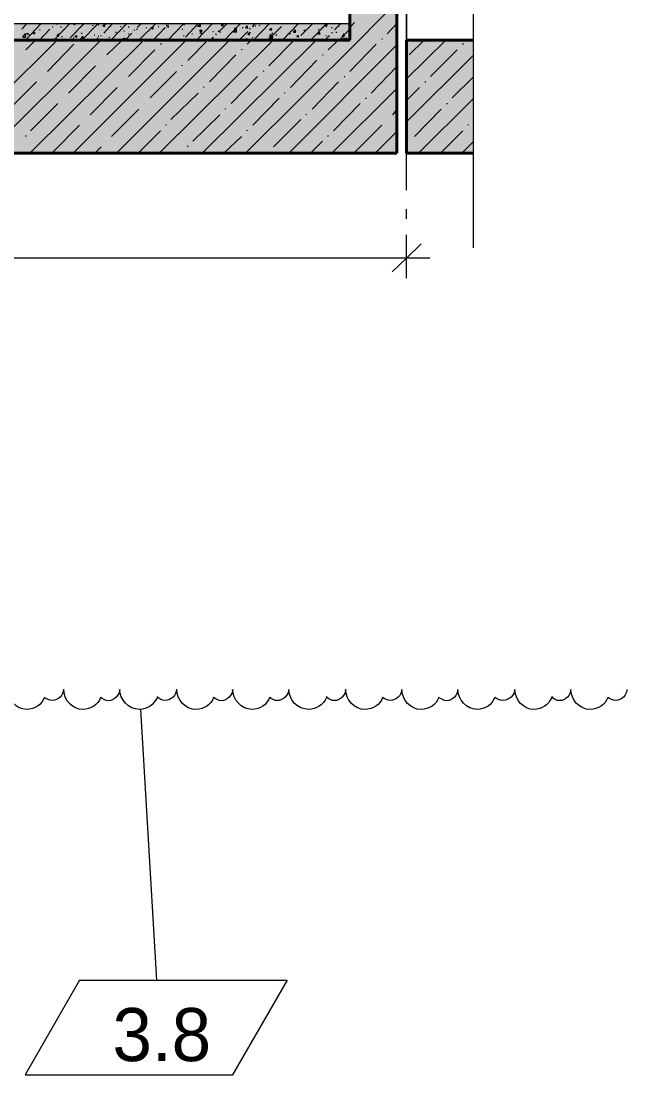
# Model space of a CAD drawing. Header units: millimetres. Extents: x -401725 to 250493, y 305116 to 802890.
# Drawn here: x -375106.43 to -375105.17, y 508963.324 to 508965.515 of the extents above; entities that cross this region are included whole.
import ezdxf

# ---------------------------------------------------------------- set-up
doc = ezdxf.new("R2010")
doc.units = ezdxf.units.MM
doc.layers.add('PDF _Геометрия', color=7, linetype='Continuous', true_color=0x1d1d1d)
doc.layers.add('PDF _Сплошная заливка', color=7, linetype='Continuous', true_color=0xffffff)
doc.layers.add('PDF _Текст', color=7, linetype='Continuous')

msp = doc.modelspace()

# ---------------------------------------------------------------- hatches: boundary and pattern name
at = {"layer": 'PDF _Сплошная заливка', "transparency": 33554559}
h = msp.add_hatch(color=256, dxfattribs=at)
h.paths.add_polyline_path([(-375105.6493, 508965.2415), (-375105.6493, 508965.4755), (-375109.4664, 508965.4755), (-375109.4664, 508965.2415)])
h.paths.add_polyline_path([(-375105.491, 508965.2415), (-375105.491, 508965.4755), (-375105.6293, 508965.4755), (-375105.6293, 508965.2415)])

# ---------------------------------------------------------------- linework, layer by layer
at = {"layer": 'PDF _Геометрия', "color": 7, "lineweight": 9}
for points in [[(-375105.6281, 508968.4771), (-375105.6281, 508968.5456), (-375105.6281, 508965.4755)], [(-375105.4898, 508966.9338), (-375105.4898, 508965.0439)], [(-375105.6281, 508965.4605), (-375105.6281, 508965.6572)], [(-375108.9346, 508965.5103), (-375105.7463, 508965.5103), (-375105.7463, 508965.5154)], [(-375105.7463, 508965.4754), (-375105.7463, 508965.5103)], [(-375108.9347, 508965.4754), (-375105.7463, 508965.4754)], [(-375105.4898, 508965.4755), (-375105.6282, 508965.4755)], [(-375105.6281, 508965.3987), (-375105.6281, 508965.4205)], [(-375105.6281, 508965.1638), (-375105.6281, 508965.3605)], [(-375105.6281, 508965.1038), (-375105.6281, 508965.1239)], [(-375105.6281, 508964.9805), (-375105.6281, 508965.0222), (-375105.6281, 508965.0705)], [(-375105.5797, 508965.0221), (-375107.6547, 508965.0221)], [(-375106.1813, 508964.0837), (-375106.1481, 508963.5204)], [(-375106.3081, 508963.5205), (-375106.4214, 508963.3238)], [(-375106.308, 508963.5204), (-375105.8764, 508963.5204)], [(-375105.8764, 508963.5204), (-375105.9898, 508963.3238)], [(-375106.4214, 508963.3237), (-375105.9897, 508963.3237)], [(-375106.3596, 508963.3237), (-375105.9897, 508963.3237)]]:
    msp.add_lwpolyline(points, dxfattribs=at)
at = {"layer": 'PDF _Геометрия', "color": 7, "lineweight": 40}
for points in [[(-375105.7463, 508966.7086), (-375105.7463, 508965.4755)], [(-375105.6482, 508965.4756), (-375105.6482, 508966.7089)], [(-375105.7463, 508965.4754), (-375108.9346, 508965.4754)], [(-375105.6482, 508965.2406), (-375105.6482, 508965.4756)], [(-375105.4898, 508965.4755), (-375105.6282, 508965.4755)], [(-375105.6281, 508965.4754), (-375105.6281, 508965.2405)], [(-375109.4665, 508965.2406), (-375105.648, 508965.2406)], [(-375105.6282, 508965.2405), (-375105.4898, 508965.2405)]]:
    msp.add_lwpolyline(points, dxfattribs=at)
at = {"layer": 'PDF _Геометрия', "lineweight": 9}
for points in [[(-375105.7265, 508965.4756), (-375105.6482, 508965.5556)], [(-375106.4282, 508965.4989), (-375106.4181, 508965.5104)], [(-375106.4213, 508965.4753), (-375106.3879, 508965.5104)], [(-375106.3915, 508965.4973), (-375106.3898, 508965.4973)], [(-375106.3914, 508965.4754), (-375106.3697, 508965.4987)], [(-375106.3763, 508965.492), (-375106.3746, 508965.4937)], [(-375106.373, 508965.4987), (-375106.373, 508965.4987)], [(-375106.3646, 508965.5036), (-375106.363, 508965.5036)], [(-375106.3614, 508965.4755), (-375106.3282, 508965.5106)], [(-375106.3581, 508965.5088), (-375106.3581, 508965.5105)], [(-375106.3565, 508965.5105), (-375106.3548, 508965.5089)], [(-375106.3564, 508965.5104), (-375106.3564, 508965.5087)], [(-375106.3564, 508965.5087), (-375106.3564, 508965.5104)], [(-375106.3464, 508965.5021), (-375106.3464, 508965.5038)], [(-375106.3415, 508965.4972), (-375106.3399, 508965.4988)], [(-375106.3279, 508965.4804), (-375106.2997, 508965.5088)], [(-375106.3198, 508965.5089), (-375106.3181, 508965.5072)], [(-375106.3048, 508965.5021), (-375106.3048, 508965.5021)], [(-375106.3031, 508965.4755), (-375106.2698, 508965.5105)], [(-375106.303, 508965.5087), (-375106.3013, 508965.5087)], [(-375106.2815, 508965.5071), (-375106.2815, 508965.5056)], [(-375106.2698, 508965.5073), (-375106.2681, 508965.5073)], [(-375106.263, 508965.4971), (-375106.263, 508965.4971)], [(-375106.2599, 508965.5056), (-375106.2548, 508965.5088)], [(-375106.2598, 508965.5055), (-375106.2565, 508965.5038)], [(-375106.258, 508965.4903), (-375106.2396, 508965.5104)], [(-375106.2565, 508965.5039), (-375106.2548, 508965.5088)], [(-375106.2448, 508965.5055), (-375106.2431, 508965.5038)], [(-375106.2431, 508965.4755), (-375106.2097, 508965.5105)], [(-375106.2231, 508965.5039), (-375106.2214, 508965.5039)], [(-375106.2163, 508965.4953), (-375106.2146, 508965.4953)], [(-375106.2065, 508965.5039), (-375106.2065, 508965.5022)], [(-375106.1981, 508965.4938), (-375106.1981, 508965.4938)], [(-375106.1949, 508965.4955), (-375106.1932, 508965.4972)], [(-375106.1897, 508965.4988), (-375106.188, 508965.4988)], [(-375106.1881, 508965.5023), (-375106.1798, 508965.5105)], [(-375106.1847, 508965.4754), (-375106.1497, 508965.5104)], [(-375106.1699, 508965.5022), (-375106.1682, 508965.5005)], [(-375106.1646, 508965.4953), (-375106.1646, 508965.4953)], [(-375106.1614, 508965.4988), (-375106.1614, 508965.4988)], [(-375106.1549, 508965.4989), (-375106.1599, 508965.5006), (-375106.1549, 508965.5023)], [(-375106.1549, 508965.4989), (-375106.1549, 508965.5023)], [(-375106.1549, 508965.4755), (-375106.1299, 508965.5022)], [(-375106.1449, 508965.504), (-375106.1432, 508965.504)], [(-375106.1332, 508965.5005), (-375106.1315, 508965.4989)], [(-375106.128, 508965.5071), (-375106.1263, 508965.5071)], [(-375106.1264, 508965.5037), (-375106.1247, 508965.5037)], [(-375106.1248, 508965.5072), (-375106.1231, 508965.5072)], [(-375106.1248, 508965.5038), (-375106.1231, 508965.5021)], [(-375106.1246, 508965.4754), (-375106.0913, 508965.5103)], [(-375106.0949, 508965.4989), (-375106.0932, 508965.4989)], [(-375106.0914, 508965.507), (-375106.0897, 508965.5087)], [(-375106.088, 508965.4822), (-375106.0614, 508965.5105)], [(-375106.0831, 508965.5106), (-375106.0831, 508965.5089)], [(-375106.0649, 508965.4756), (-375106.0315, 508965.5105)], [(-375106.0565, 508965.5039), (-375106.0631, 508965.5039), (-375106.0565, 508965.5105)], [(-375106.0582, 508965.4972), (-375106.0565, 508965.4972)], [(-375106.0581, 508965.4953), (-375106.053, 508965.497)], [(-375106.058, 508965.4954), (-375106.0546, 508965.492)], [(-375106.0565, 508965.5039), (-375106.0565, 508965.5105)], [(-375106.0547, 508965.4921), (-375106.053, 508965.497)], [(-375106.0313, 508965.4937), (-375106.0296, 508965.4937)], [(-375106.0198, 508965.4955), (-375106.0198, 508965.4955)], [(-375106.0196, 508965.4937), (-375106.0179, 508965.4954)], [(-375106.018, 508965.4938), (-375106.0014, 508965.5104)], [(-375106.0098, 508965.5056), (-375106.0132, 508965.5056), (-375106.0098, 508965.5105)], [(-375106.0098, 508965.5056), (-375106.0098, 508965.5105)], [(-375106.0064, 508965.4755), (-375105.9731, 508965.5104)], [(-375105.9815, 508965.4922), (-375105.9881, 508965.4922), (-375105.9815, 508965.499)], [(-375105.9865, 508965.5006), (-375105.9848, 508965.5006)], [(-375105.9849, 508965.4988), (-375105.9832, 508965.5005)], [(-375105.9832, 508965.4939), (-375105.9815, 508965.4939)], [(-375105.9815, 508965.4922), (-375105.9815, 508965.499)], [(-375105.9765, 508965.4755), (-375105.9582, 508965.4938)], [(-375105.9747, 508965.4988), (-375105.9747, 508965.4988)], [(-375105.9697, 508965.502), (-375105.9679, 508965.502)], [(-375105.9632, 508965.5022), (-375105.9598, 508965.5056)], [(-375105.9631, 508965.5021), (-375105.9582, 508965.5006)], [(-375105.9582, 508965.5006), (-375105.9599, 508965.5055)], [(-375105.953, 508965.4988), (-375105.953, 508965.5005)], [(-375105.9482, 508965.5039), (-375105.9465, 508965.5056)], [(-375105.9479, 508965.5036), (-375105.943, 508965.5104)], [(-375105.9464, 508965.4755), (-375105.9131, 508965.5105)], [(-375105.943, 508965.5055), (-375105.9413, 508965.5055)], [(-375105.9349, 508965.5072), (-375105.9332, 508965.5055)], [(-375105.9163, 508965.4755), (-375105.8881, 508965.5039)], [(-375105.9132, 508965.4972), (-375105.9098, 508965.5006)], [(-375105.9131, 508965.4971), (-375105.9082, 508965.4971)], [(-375105.9114, 508965.5088), (-375105.9114, 508965.5105)], [(-375105.9082, 508965.4971), (-375105.9099, 508965.5005)], [(-375105.8946, 508965.5103), (-375105.8946, 508965.5103)], [(-375105.8946, 508965.5103), (-375105.8946, 508965.5103)], [(-375105.8864, 508965.4754), (-375105.853, 508965.5104)], [(-375105.8832, 508965.5089), (-375105.8832, 508965.5106)], [(-375105.8632, 508965.4921), (-375105.8598, 508965.4972)], [(-375105.8582, 508965.4923), (-375105.8599, 508965.4972)], [(-375105.8482, 508965.4855), (-375105.8232, 508965.5106)], [(-375105.8414, 508965.4955), (-375105.8397, 508965.4972)], [(-375105.828, 508965.4955), (-375105.828, 508965.4955)], [(-375105.8279, 508965.4753), (-375105.7946, 508965.5104)], [(-375105.8115, 508965.4972), (-375105.8098, 508965.4989)], [(-375105.8048, 508965.5005), (-375105.803, 508965.502)], [(-375105.798, 508965.507), (-375105.7946, 508965.5038)], [(-375105.7979, 508965.507), (-375105.793, 508965.5087)], [(-375105.7947, 508965.5038), (-375105.793, 508965.5087)], [(-375105.7847, 508965.5021), (-375105.7829, 508965.5021)], [(-375105.7781, 508965.4971), (-375105.7647, 508965.5104)], [(-375105.7697, 508965.5055), (-375105.768, 508965.5055)], [(-375105.768, 508965.4754), (-375105.7463, 508965.4987)], [(-375105.7464, 508965.5022), (-375105.7365, 508965.5123)], [(-375105.6683, 508965.489), (-375105.6482, 508965.5105)], [(-375106.5915, 508965.2406), (-375106.3548, 508965.4754)], [(-375106.5013, 508965.2403), (-375106.2646, 508965.4753)], [(-375106.4264, 508965.4821), (-375106.4214, 508965.4888)], [(-375106.4264, 508965.4822), (-375106.4197, 508965.4822)], [(-375106.4197, 508965.4822), (-375106.4214, 508965.4889)], [(-375106.4148, 508965.4872), (-375106.4199, 508965.4888), (-375106.4148, 508965.4905)], [(-375106.4196, 508965.4554), (-375106.3996, 508965.4754)], [(-375106.4148, 508965.4871), (-375106.4148, 508965.4905)], [(-375106.413, 508965.4871), (-375106.4113, 508965.4871)], [(-375106.4113, 508965.2405), (-375106.1747, 508965.4754)], [(-375106.4015, 508965.4889), (-375106.4049, 508965.4889), (-375106.4015, 508965.4923)], [(-375106.4015, 508965.4889), (-375106.4015, 508965.4923)], [(-375106.3863, 508965.4771), (-375106.3863, 508965.4755)], [(-375106.3513, 508965.4837), (-375106.3546, 508965.4837), (-375106.3513, 508965.4887)], [(-375106.3513, 508965.4837), (-375106.3513, 508965.4887)], [(-375106.3447, 508965.4837), (-375106.3447, 508965.4821)], [(-375106.3214, 508965.4805), (-375106.3198, 508965.4805)], [(-375106.3214, 508965.2404), (-375106.0864, 508965.4755)], [(-375106.318, 508965.4838), (-375106.313, 508965.4854)], [(-375106.318, 508965.4836), (-375106.3146, 508965.482)], [(-375106.3146, 508965.4821), (-375106.313, 508965.4854)], [(-375106.3065, 508965.4789), (-375106.3048, 508965.4789)], [(-375106.3049, 508965.4906), (-375106.3032, 508965.489)], [(-375106.3047, 508965.4787), (-375106.2997, 508965.4787)], [(-375106.3046, 508965.4787), (-375106.3013, 508965.4836)], [(-375106.3032, 508965.4839), (-375106.3032, 508965.4839)], [(-375106.2997, 508965.4787), (-375106.3013, 508965.4837)], [(-375106.278, 508965.487), (-375106.2763, 508965.487)], [(-375106.2731, 508965.4755), (-375106.2698, 508965.4806)], [(-375106.2698, 508965.4839), (-375106.2681, 508965.4839)], [(-375106.2647, 508965.4853), (-375106.263, 508965.4853)], [(-375106.253, 508965.4755), (-375106.2513, 508965.4786)], [(-375106.2515, 508965.4455), (-375106.2198, 508965.4755)], [(-375106.2497, 508965.4754), (-375106.2514, 508965.4788)], [(-375106.2464, 508965.4822), (-375106.2464, 508965.4805)], [(-375106.2332, 508965.4921), (-375106.2315, 508965.4921)], [(-375106.2331, 508965.4888), (-375106.2331, 508965.4888)], [(-375106.2314, 508965.2406), (-375105.9965, 508965.4756)], [(-375106.2181, 508965.4788), (-375106.213, 508965.4805)], [(-375106.218, 508965.4786), (-375106.2146, 508965.4753)], [(-375106.2147, 508965.4754), (-375106.213, 508965.4805)], [(-375106.213, 508965.4754), (-375106.1997, 508965.4904)], [(-375106.2065, 508965.4888), (-375106.2048, 508965.4888)], [(-375106.1631, 508965.4772), (-375106.1614, 508965.4772)], [(-375106.1465, 508965.4788), (-375106.1448, 508965.4788)], [(-375106.1429, 508965.2404), (-375105.9063, 508965.4753)], [(-375106.1263, 508965.4804), (-375106.1263, 508965.4804)], [(-375106.1199, 508965.4822), (-375106.1182, 508965.4822)], [(-375106.0981, 508965.4788), (-375106.0964, 508965.4771)], [(-375106.0949, 508965.4772), (-375106.0932, 508965.4772)], [(-375106.0913, 508965.4837), (-375106.0913, 508965.4854)], [(-375106.083, 508965.4337), (-375106.0413, 508965.4754)], [(-375106.0748, 508965.4888), (-375106.0731, 508965.4888)], [(-375106.0582, 508965.4906), (-375106.0565, 508965.4906)], [(-375106.0565, 508965.4855), (-375106.0565, 508965.4855)], [(-375106.0546, 508965.4888), (-375106.0546, 508965.4903)], [(-375106.0531, 508965.2405), (-375105.8164, 508965.4755)], [(-375106.0347, 508965.4754), (-375106.0296, 508965.482)], [(-375106.0248, 508965.4871), (-375106.0231, 508965.4888)], [(-375106.0164, 508965.4921), (-375106.0147, 508965.4921)], [(-375105.9849, 508965.4756), (-375105.9832, 508965.4773)], [(-375105.9631, 508965.2404), (-375105.7264, 508965.4756)], [(-375105.9615, 508965.4789), (-375105.9598, 508965.4789)], [(-375105.9597, 508965.4671), (-375105.9514, 508965.4755)], [(-375105.958, 508965.4888), (-375105.9546, 508965.4871)], [(-375105.9579, 508965.4887), (-375105.953, 508965.4921)], [(-375105.9547, 508965.487), (-375105.953, 508965.4921)], [(-375105.9481, 508965.4805), (-375105.9481, 508965.4822)], [(-375105.9449, 508965.4922), (-375105.9449, 508965.4922)], [(-375105.9163, 508965.4837), (-375105.9163, 508965.4837)], [(-375105.9148, 508965.4221), (-375105.8615, 508965.4754)], [(-375105.9131, 508965.4805), (-375105.9082, 508965.4873)], [(-375105.9131, 508965.4855), (-375105.9114, 508965.4872)], [(-375105.9129, 508965.4804), (-375105.9063, 508965.4804)], [(-375105.908, 508965.4904), (-375105.9063, 508965.4904)], [(-375105.9063, 508965.4804), (-375105.908, 508965.487)], [(-375105.8998, 508965.4855), (-375105.8981, 508965.4872)], [(-375105.8764, 508965.4904), (-375105.8764, 508965.4904)], [(-375105.8732, 508965.4905), (-375105.8715, 508965.4905)], [(-375105.8713, 508965.4887), (-375105.8696, 508965.4887)], [(-375105.8631, 508965.4923), (-375105.8582, 508965.4923)], [(-375105.853, 508965.4821), (-375105.8564, 508965.4838), (-375105.853, 508965.4855)], [(-375105.8564, 508965.4787), (-375105.8547, 508965.477)], [(-375105.853, 508965.4821), (-375105.853, 508965.4855)], [(-375105.853, 508965.4804), (-375105.853, 508965.4804)], [(-375105.8329, 508965.487), (-375105.8329, 508965.487)], [(-375105.8147, 508965.4855), (-375105.8147, 508965.4855)], [(-375105.8133, 508965.4889), (-375105.8098, 508965.4923)], [(-375105.8129, 508965.4886), (-375105.8079, 508965.4886)], [(-375105.8079, 508965.4886), (-375105.8096, 508965.492)], [(-375105.8064, 508965.4772), (-375105.8047, 508965.4787)], [(-375105.7982, 508965.4756), (-375105.7881, 508965.4854)], [(-375105.7963, 508965.4853), (-375105.7946, 508965.4853)], [(-375105.7912, 508965.4553), (-375105.7713, 508965.4753)], [(-375105.7829, 508965.4903), (-375105.7829, 508965.492)], [(-375105.7749, 508965.4922), (-375105.7732, 508965.4922)], [(-375105.7696, 508965.4821), (-375105.7696, 508965.4821)], [(-375105.758, 508965.4836), (-375105.7614, 508965.4836), (-375105.758, 508965.4887)], [(-375105.7597, 508965.4787), (-375105.758, 508965.4804)], [(-375105.758, 508965.4836), (-375105.758, 508965.4887)], [(-375105.758, 508965.4836), (-375105.758, 508965.4836)], [(-375105.758, 508965.4771), (-375105.7563, 508965.4771)], [(-375105.7565, 508965.4788), (-375105.7531, 508965.4754)], [(-375105.7564, 508965.4788), (-375105.7514, 508965.4805)], [(-375105.7531, 508965.4755), (-375105.7514, 508965.4805)], [(-375105.6798, 508965.4788), (-375105.6781, 508965.4788)], [(-375105.628, 508965.3953), (-375105.5463, 508965.4754)], [(-375105.623, 508965.4454), (-375105.5914, 508965.4755)], [(-375106.3747, 508965.4104), (-375106.3198, 508965.4671)], [(-375106.2064, 508965.4003), (-375106.1513, 508965.4554)], [(-375106.1397, 508965.4671), (-375106.138, 508965.4688)], [(-375105.9716, 508965.4555), (-375105.9699, 508965.4572)], [(-375105.8732, 508965.2406), (-375105.6482, 508965.4657)], [(-375105.7463, 508965.4104), (-375105.6914, 508965.4671)], [(-375105.578, 508965.4003), (-375105.523, 508965.4554)], [(-375105.5114, 508965.467), (-375105.5096, 508965.4688)], [(-375106.263, 508965.4336), (-375106.263, 508965.4336)], [(-375106.0381, 508965.3888), (-375105.9832, 508965.4455)], [(-375105.8696, 508965.377), (-375105.8147, 508965.4338)], [(-375105.8031, 508965.4454), (-375105.8014, 508965.4454)], [(-375105.6282, 508965.3055), (-375105.4898, 508965.4438)], [(-375106.3314, 508965.3655), (-375106.2747, 508965.422)], [(-375106.1615, 508965.3555), (-375106.1065, 508965.4105)], [(-375106.0948, 508965.4221), (-375106.0948, 508965.4238)], [(-375105.9265, 508965.4104), (-375105.9248, 508965.4121)], [(-375105.7015, 508965.3656), (-375105.6482, 508965.4206)], [(-375106.4547, 508965.3321), (-375106.398, 508965.3888)], [(-375106.3863, 508965.4003), (-375106.3863, 508965.4003)], [(-375106.2182, 508965.3888), (-375106.2182, 508965.3888)], [(-375105.9931, 508965.3438), (-375105.9381, 508965.4004)], [(-375105.8246, 508965.332), (-375105.7696, 508965.3887)], [(-375105.758, 508965.4004), (-375105.7563, 508965.4004)], [(-375105.5899, 508965.3888), (-375105.5882, 508965.3888)], [(-375105.5332, 508965.3555), (-375105.4898, 508965.3989)], [(-375106.2864, 508965.3205), (-375106.2298, 508965.3771)], [(-375106.1181, 508965.3105), (-375106.0614, 508965.3655)], [(-375106.0497, 508965.3772), (-375106.0497, 508965.3787)], [(-375105.8813, 508965.3653), (-375105.8813, 508965.367)], [(-375105.7832, 508965.2406), (-375105.6482, 508965.3755)], [(-375105.6281, 508965.3504), (-375105.6015, 508965.3772)], [(-375106.4099, 508965.2872), (-375106.3532, 508965.3439)], [(-375106.3415, 508965.3555), (-375106.3415, 508965.3555)], [(-375106.1731, 508965.3437), (-375106.1731, 508965.3437)], [(-375105.9479, 508965.2987), (-375105.893, 508965.3554)], [(-375105.7799, 508965.2873), (-375105.7248, 508965.3439)], [(-375105.7132, 508965.3554), (-375105.7115, 508965.3554)], [(-375105.6031, 508965.2405), (-375105.4898, 508965.3539)], [(-375105.5448, 508965.3437), (-375105.5431, 508965.3437)], [(-375106.2414, 508965.2755), (-375106.1847, 508965.3322)], [(-375106.0729, 508965.2655), (-375106.0163, 508965.3204)], [(-375106.0046, 508965.3321), (-375106.0046, 508965.3338)], [(-375105.8365, 508965.3206), (-375105.8365, 508965.3221)], [(-375105.6566, 508965.3205), (-375105.6482, 508965.3306)], [(-375105.6114, 508965.2755), (-375105.5564, 508965.3322)], [(-375106.3647, 508965.2422), (-375106.3081, 508965.2988)], [(-375106.2964, 508965.3104), (-375106.2964, 508965.3104)], [(-375106.128, 508965.2988), (-375106.128, 508965.3003)], [(-375105.9049, 508965.2539), (-375105.8481, 508965.3104)], [(-375105.7364, 508965.2421), (-375105.6797, 508965.2988)], [(-375105.668, 508965.3105), (-375105.668, 508965.3105)], [(-375105.4996, 508965.2987), (-375105.4996, 508965.3004)], [(-375106.4197, 508965.2754), (-375106.4197, 508965.2771)], [(-375106.1863, 508965.2404), (-375106.1396, 508965.287)], [(-375106.0082, 508965.2405), (-375105.9715, 508965.2754)], [(-375105.9598, 508965.2871), (-375105.9598, 508965.2888)], [(-375105.7914, 508965.2754), (-375105.7914, 508965.2771)], [(-375105.6933, 508965.2406), (-375105.6482, 508965.2855)], [(-375105.5579, 508965.2403), (-375105.5113, 508965.2871)], [(-375106.2763, 508965.2404), (-375106.263, 508965.2537)], [(-375106.2513, 508965.2653), (-375106.2513, 508965.2653)], [(-375106.0831, 508965.2539), (-375106.0831, 508965.2556)], [(-375105.8281, 508965.2405), (-375105.803, 508965.2654)], [(-375105.6229, 508965.2654), (-375105.6229, 508965.2654)], [(-375105.5132, 508965.2405), (-375105.4898, 508965.2639)], [(-375106.0982, 508965.2406), (-375106.0948, 508965.2421)], [(-375105.9147, 508965.2422), (-375105.9147, 508965.2437)], [(-375105.6482, 508965.2406), (-375105.6482, 508965.2406)]]:
    msp.add_lwpolyline(points, dxfattribs=at)
msp.add_lwpolyline([(-375106.3464, 508965.4771), (-375106.3464, 508965.4754)], close=True, dxfattribs=at)
at = {"layer": 'PDF _Геометрия', "color": 7, "lineweight": 18}
for points in [[(-375105.628, 508965.0221), (-375105.5979, 508965.0521)], [(-375105.6281, 508965.0222), (-375105.6581, 508964.9939)]]:
    msp.add_lwpolyline(points, dxfattribs=at)
at = {"layer": 'PDF _Геометрия', "color": 1, "lineweight": 9}
for points in [[(-375106.4182, 508964.0838), (-375106.4398, 508964.0838), (-375106.4581, 508964.1037), (-375106.4581, 508964.1255)], [(-375106.3415, 508964.1256), (-375106.3415, 508964.1138), (-375106.3531, 508964.1023), (-375106.3648, 508964.1023)], [(-375106.3013, 508964.0837), (-375106.323, 508964.0837), (-375106.3412, 508964.1037), (-375106.3412, 508964.1253)], [(-375106.2247, 508964.1254), (-375106.2247, 508964.1138), (-375106.2363, 508964.102), (-375106.2479, 508964.102)], [(-375106.1831, 508964.0838), (-375106.2064, 508964.0838), (-375106.2248, 508964.1037), (-375106.2248, 508964.1255)], [(-375106.1065, 508964.1256), (-375106.1065, 508964.1139), (-375106.1182, 508964.1022), (-375106.1298, 508964.1022)], [(-375106.0662, 508964.0837), (-375106.0879, 508964.0837), (-375106.1062, 508964.1037), (-375106.1062, 508964.1254)], [(-375105.9897, 508964.1255), (-375105.9897, 508964.1138), (-375106.0014, 508964.102), (-375106.0131, 508964.102)], [(-375105.9498, 508964.0838), (-375105.9714, 508964.0838), (-375105.9898, 508964.1038), (-375105.9898, 508964.1254)], [(-375105.8731, 508964.1254), (-375105.8731, 508964.1139), (-375105.8849, 508964.1021), (-375105.8965, 508964.1021)], [(-375105.8313, 508964.0838), (-375105.8547, 508964.0838), (-375105.873, 508964.1037), (-375105.873, 508964.1254)], [(-375105.7547, 508964.1255), (-375105.7547, 508964.1137), (-375105.7663, 508964.1021), (-375105.7781, 508964.1021)], [(-375105.7147, 508964.0837), (-375105.7365, 508964.0837), (-375105.7548, 508964.1038), (-375105.7548, 508964.1255)], [(-375105.6381, 508964.1255), (-375105.6381, 508964.1138), (-375105.6498, 508964.1022), (-375105.6615, 508964.1022)], [(-375105.5979, 508964.0836), (-375105.6197, 508964.0836), (-375105.6379, 508964.1038), (-375105.6379, 508964.1254)], [(-375105.5213, 508964.1254), (-375105.5213, 508964.1137), (-375105.533, 508964.102), (-375105.5447, 508964.102)], [(-375105.4814, 508964.0838), (-375105.503, 508964.0838), (-375105.5214, 508964.1038), (-375105.5214, 508964.1255)], [(-375105.4032, 508964.1255), (-375105.4032, 508964.1138), (-375105.4149, 508964.1023), (-375105.4282, 508964.1023)], [(-375105.3629, 508964.0836), (-375105.3846, 508964.0836), (-375105.4029, 508964.1037), (-375105.4029, 508964.1253)], [(-375105.2863, 508964.1255), (-375105.2863, 508964.1137), (-375105.2979, 508964.1021), (-375105.3097, 508964.1021)], [(-375105.2463, 508964.0837), (-375105.268, 508964.0837), (-375105.2864, 508964.1037), (-375105.2864, 508964.1254)], [(-375105.1698, 508964.1254), (-375105.1698, 508964.1138), (-375105.1814, 508964.1022), (-375105.1931, 508964.1022)], [(-375106.3814, 508964.1088), (-375106.3865, 508964.0938), (-375106.4014, 508964.0838), (-375106.4182, 508964.0838)], [(-375106.3648, 508964.1023), (-375106.3716, 508964.1023), (-375106.3764, 508964.1056), (-375106.3815, 508964.1088)], [(-375106.2646, 508964.1086), (-375106.2697, 508964.0936), (-375106.2846, 508964.0837), (-375106.3013, 508964.0837)], [(-375106.2479, 508964.102), (-375106.2547, 508964.102), (-375106.2597, 508964.1054), (-375106.2646, 508964.1087)], [(-375106.1464, 508964.1088), (-375106.153, 508964.0938), (-375106.168, 508964.0838), (-375106.1831, 508964.0838)], [(-375106.1298, 508964.1022), (-375106.1364, 508964.1022), (-375106.1432, 508964.1056), (-375106.1466, 508964.1105)], [(-375106.0296, 508964.1088), (-375106.0347, 508964.0937), (-375106.0496, 508964.0837), (-375106.0662, 508964.0837)], [(-375106.0131, 508964.102), (-375106.0197, 508964.102), (-375106.0246, 508964.1054), (-375106.0297, 508964.1087)], [(-375105.9131, 508964.1088), (-375105.918, 508964.0938), (-375105.9331, 508964.0838), (-375105.9498, 508964.0838)], [(-375105.8965, 508964.1021), (-375105.9031, 508964.1021), (-375105.9082, 508964.1055), (-375105.9131, 508964.1088)], [(-375105.7946, 508964.1087), (-375105.8013, 508964.0936), (-375105.8163, 508964.0838), (-375105.8313, 508964.0838)], [(-375105.7781, 508964.1021), (-375105.7848, 508964.1021), (-375105.7914, 508964.1055), (-375105.7947, 508964.1104)], [(-375105.6781, 508964.1087), (-375105.683, 508964.0938), (-375105.6981, 508964.0837), (-375105.7147, 508964.0837)], [(-375105.6615, 508964.1022), (-375105.6681, 508964.1022), (-375105.6731, 508964.1056), (-375105.6781, 508964.1089)], [(-375105.5613, 508964.1087), (-375105.5662, 508964.0936), (-375105.5812, 508964.0836), (-375105.5979, 508964.0836)], [(-375105.5447, 508964.102), (-375105.5512, 508964.102), (-375105.5562, 508964.1055), (-375105.5614, 508964.1087)], [(-375105.4447, 508964.1088), (-375105.4497, 508964.0938), (-375105.4647, 508964.0838), (-375105.4814, 508964.0838)], [(-375105.4282, 508964.1023), (-375105.4347, 508964.1023), (-375105.4397, 508964.1055), (-375105.4447, 508964.1088)], [(-375105.3263, 508964.1087), (-375105.333, 508964.0937), (-375105.3463, 508964.0836), (-375105.3629, 508964.0836)], [(-375105.3097, 508964.1021), (-375105.3163, 508964.1021), (-375105.323, 508964.1054), (-375105.3263, 508964.1104)], [(-375105.2097, 508964.1087), (-375105.2148, 508964.0938), (-375105.2297, 508964.0837), (-375105.2463, 508964.0837)], [(-375105.1931, 508964.1022), (-375105.1999, 508964.1022), (-375105.2047, 508964.1054), (-375105.2097, 508964.1087)]]:
    msp.add_open_spline(points, degree=3, dxfattribs=at)
at = {"layer": 'PDF _Сплошная заливка', "lineweight": 5, "transparency": 33554559}
for points in [[(-375105.7466, 508966.7088), (-375105.6482, 508966.7088), (-375105.7466, 508965.4755), (-375105.6482, 508965.4755)], [(-375108.9347, 508965.5103), (-375105.7463, 508965.5103), (-375108.9347, 508965.4752), (-375105.7463, 508965.4752)]]:
    msp.add_solid(points, dxfattribs=at)

# ---------------------------------------------------------------- texts
at = {"layer": 'PDF _Текст', "color": 1, "insert": (-375106.2397, 508963.4068), "char_height": 0.11034, "attachment_point": 4, "style": ''}
msp.add_mtext('3.8', dxfattribs=at)

doc.saveas('drawing.dxf')
